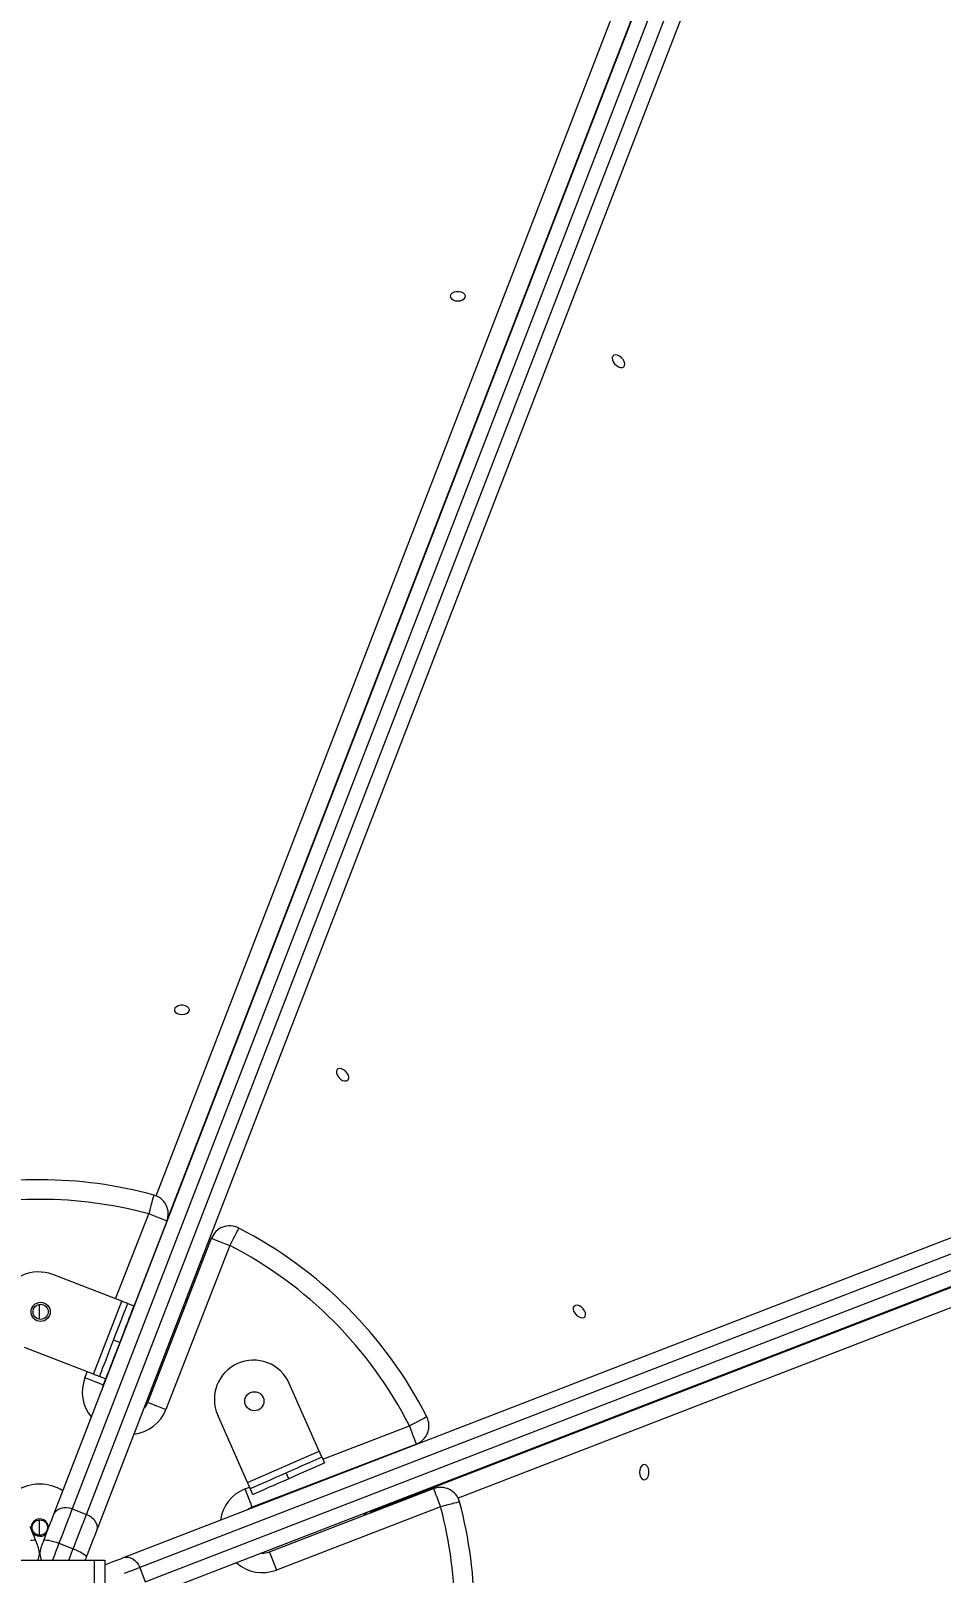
# Model space of a CAD drawing. Header units: millimetres. Extents: x -6332 to 8932, y -6739 to 7096.
# Drawn here: x -1850 to -1432, y 409 to 1119 of the extents above; entities that cross this region are included whole.
import ezdxf

# ---------------------------------------------------------------- set-up
doc = ezdxf.new("R2010")
doc.units = ezdxf.units.MM
for name, color, linetype in [('DIKOM_ОБЪЕКТ', 7, 'Continuous'), ('DIKOM_РАЗМЕР_ЗОНА', 7, 'Continuous'), ('DIKOM_РАЗМЕР_ОБЪЕКТА', 7, 'Continuous')]:
    doc.layers.add(name, color=color, linetype=linetype)
doc.styles.add('style1', font='arial.ttf', dxfattribs={"width": 0.8})
doc.dimstyles.new('1-50', dxfattribs={"dimtxt": 300, "dimasz": 200, "dimexe": 100, "dimexo": 0, "dimgap": 100, "dimtad": 1, "dimtxsty": 'style1', "dimcen": 200, "dimclrd": 7, "dimclre": 7, "dimclrt": 7, "dimadec": 1, "dimazin": 2, "dimtfac": 1, "dimtmove": 0, "dimatfit": 2, "dimfxl": 0, "dimlwd": 25, "dimlwe": 18, "dimarcsym": 0})

# ---------------------------------------------------------------- blocks, each defined once
blk = doc.blocks.new('*D9')
at = {"layer": 'Defpoints', "color": 0, "transparency": 16777216}
for p in [(777.17, 5593.97), (-4228.73, -3389.78), (7301.72, -3389.78)]:
    blk.add_point(p, dxfattribs=at)
at = {"layer": 'DIKOM_РАЗМЕР_ОБЪЕКТА', "color": 7, "lineweight": 18, "transparency": 16777216}
for p, q in [((777.17, 5593.97), (7401.72, 5593.97)), ((-4228.73, -3389.78), (7401.72, -3389.78))]:
    blk.add_line(p, q, dxfattribs=at)
at = {"layer": 'DIKOM_РАЗМЕР_ОБЪЕКТА', "color": 7, "lineweight": 25, "transparency": 16777216}
blk.add_line((7301.72, 5393.97), (7301.72, -3189.78), dxfattribs=at)
at = {"layer": 'DIKOM_РАЗМЕР_ОБЪЕКТА', "color": 7, "transparency": 16777216}
for points in [[(7268.39, 5393.97), (7335.06, 5393.97), (7301.72, 5593.97)], [(7268.39, -3189.78), (7335.06, -3189.78), (7301.72, -3389.78)]]:
    blk.add_solid(points, dxfattribs=at)
at = {"layer": 'DIKOM_РАЗМЕР_ОБЪЕКТА', "color": 7, "transparency": 16777216, "insert": (7048.55, 1153.71), "char_height": 300, "attachment_point": 5, "rotation": 90, "style": 'style1'}
blk.add_mtext('9000', dxfattribs=at)
blk = doc.blocks.new('*D10')
at = {"layer": 'Defpoints', "color": 0, "transparency": 16777216}
for p in [(4034.78, 3636.59), (-4490.85, -1960.46), (4034.78, -5533.39)]:
    blk.add_point(p, dxfattribs=at)
at = {"layer": 'DIKOM_РАЗМЕР_ОБЪЕКТА', "color": 7, "lineweight": 18, "transparency": 16777216}
for p, q in [((4034.78, 3636.59), (4034.78, -5633.39)), ((-4490.85, -1960.46), (-4490.85, -5633.39))]:
    blk.add_line(p, q, dxfattribs=at)
at = {"layer": 'DIKOM_РАЗМЕР_ОБЪЕКТА', "color": 7, "lineweight": 25, "transparency": 16777216}
blk.add_line((-4290.85, -5533.39), (3834.78, -5533.39), dxfattribs=at)
at = {"layer": 'DIKOM_РАЗМЕР_ОБЪЕКТА', "color": 7, "transparency": 16777216}
for points in [[(-4290.85, -5500.05), (-4290.85, -5566.72), (-4490.85, -5533.39)], [(3834.78, -5500.05), (3834.78, -5566.72), (4034.78, -5533.39)]]:
    blk.add_solid(points, dxfattribs=at)
at = {"layer": 'DIKOM_РАЗМЕР_ОБЪЕКТА', "color": 7, "transparency": 16777216, "insert": (308.03, -5280.21), "char_height": 300, "attachment_point": 5, "style": 'style1'}
blk.add_mtext('8500', dxfattribs=at)
blk = doc.blocks.new('*D11')
at = {"layer": 'Defpoints', "color": 0, "transparency": 16777216}
for p in [(1114.35, 7096.35), (-4349.59, -4627.34), (8831.76, -4627.34)]:
    blk.add_point(p, dxfattribs=at)
at = {"layer": 'DIKOM_РАЗМЕР_ЗОНА', "color": 7, "lineweight": 18, "transparency": 16777216}
for p, q in [((1114.35, 7096.35), (8931.76, 7096.35)), ((-4349.59, -4627.34), (8931.76, -4627.34))]:
    blk.add_line(p, q, dxfattribs=at)
at = {"layer": 'DIKOM_РАЗМЕР_ЗОНА', "color": 7, "lineweight": 25, "transparency": 16777216}
blk.add_line((8831.76, 6896.35), (8831.76, -4427.34), dxfattribs=at)
at = {"layer": 'DIKOM_РАЗМЕР_ЗОНА', "color": 7, "transparency": 16777216}
for points in [[(8798.42, 6896.35), (8865.09, 6896.35), (8831.76, 7096.35)], [(8798.42, -4427.34), (8865.09, -4427.34), (8831.76, -4627.34)]]:
    blk.add_solid(points, dxfattribs=at)
at = {"layer": 'DIKOM_РАЗМЕР_ЗОНА', "color": 7, "transparency": 16777216, "insert": (8578.59, 1308.2), "char_height": 300, "attachment_point": 5, "rotation": 90, "style": 'style1'}
blk.add_mtext('11750', dxfattribs=at)
blk = doc.blocks.new('*D12')
at = {"layer": 'Defpoints', "color": 0, "transparency": 16777216}
for p in [(6134.38, 3354.85), (-6332, -2644.93), (6134.38, -6639)]:
    blk.add_point(p, dxfattribs=at)
at = {"layer": 'DIKOM_РАЗМЕР_ЗОНА', "color": 7, "lineweight": 18, "transparency": 16777216}
for p, q in [((6134.38, 3354.85), (6134.38, -6739)), ((-6332, -2644.93), (-6332, -6739))]:
    blk.add_line(p, q, dxfattribs=at)
at = {"layer": 'DIKOM_РАЗМЕР_ЗОНА', "color": 7, "lineweight": 25, "transparency": 16777216}
blk.add_line((-6132, -6639), (5934.38, -6639), dxfattribs=at)
at = {"layer": 'DIKOM_РАЗМЕР_ЗОНА', "color": 7, "transparency": 16777216}
for points in [[(-6132, -6605.67), (-6132, -6672.33), (-6332, -6639)], [(5934.38, -6605.67), (5934.38, -6672.33), (6134.38, -6639)]]:
    blk.add_solid(points, dxfattribs=at)
at = {"layer": 'DIKOM_РАЗМЕР_ЗОНА', "color": 7, "transparency": 16777216, "insert": (-98.81, -6385.83), "char_height": 300, "attachment_point": 5, "style": 'style1'}
blk.add_mtext('12500', dxfattribs=at)

msp = doc.modelspace()

# ---------------------------------------------------------------- linework, layer by layer
at = {"layer": 'DIKOM_ОБЪЕКТ', "color": 7, "linetype": 'Continuous', "lineweight": 15}
for p, q in [((-1792.757, 582.712), (-1481.193, 1388.641)), ((-1474.382, 1382.123), (-1787.341, 572.584)), ((-1470.846, 1371.065), (-1831.289, 438.7)), ((-1839.752, 436.222), (-1479.309, 1368.588)), ((-1824.76, 436.175), (-1464.317, 1368.541)), ((-1459.722, 1361.015), (-1820.165, 428.65)), ((-1657.162, 997.372), (-1657.445, 996.686)), ((-1657.445, 996.686), (-1657.35, 995.982)), ((-1657.35, 995.982), (-1656.887, 995.335)), ((-1656.532, 997.963), (-1657.162, 997.372)), ((-1656.887, 995.335), (-1656.107, 994.815)), ((-1655.623, 998.397), (-1656.532, 997.963)), ((-1656.107, 994.815), (-1655.093, 994.479)), ((-1654.533, 998.627), (-1655.623, 998.397)), ((-1655.093, 994.479), (-1653.957, 994.362)), ((-1653.381, 998.627), (-1654.533, 998.627)), ((-1653.957, 994.362), (-1652.821, 994.479)), ((-1652.291, 998.397), (-1653.381, 998.627)), ((-1652.821, 994.479), (-1651.807, 994.815)), ((-1651.382, 997.963), (-1652.291, 998.397)), ((-1651.807, 994.815), (-1651.027, 995.335)), ((-1650.752, 997.372), (-1651.382, 997.963)), ((-1651.027, 995.335), (-1650.564, 995.982)), ((-1650.469, 996.686), (-1650.752, 997.372)), ((-1650.564, 995.982), (-1650.469, 996.686)), ((-1582.69, 968.914), (-1582.924, 968.204)), ((-1582.924, 968.204), (-1582.845, 967.326)), ((-1582.845, 967.326), (-1582.462, 966.375)), ((-1582.169, 969.379), (-1582.69, 968.914)), ((-1582.462, 966.375), (-1581.817, 965.456)), ((-1581.417, 969.55), (-1582.169, 969.379)), ((-1581.817, 965.456), (-1580.979, 964.666)), ((-1580.516, 969.407), (-1581.417, 969.55)), ((-1579.564, 968.966), (-1580.516, 969.407)), ((-1578.663, 968.275), (-1579.564, 968.966)), ((-1577.911, 967.408), (-1578.663, 968.275)), ((-1577.39, 966.46), (-1577.911, 967.408)), ((-1577.156, 965.533), (-1577.39, 966.46)), ((-1577.235, 964.728), (-1577.156, 965.533)), ((-1580.979, 964.666), (-1580.04, 964.092)), ((-1580.04, 964.092), (-1579.1, 963.796)), ((-1579.1, 963.796), (-1578.263, 963.81)), ((-1578.263, 963.81), (-1577.617, 964.132)), ((-1577.617, 964.132), (-1577.235, 964.728)), ((-1807.767, 416.252), (-875.402, 776.695)), ((-867.876, 772.1), (-1800.241, 411.656)), ((-1797.717, 405.128), (-865.352, 765.571)), ((-1691.576, 438.351), (-854.295, 762.035)), ((-867.829, 757.108), (-1800.195, 396.665)), ((-847.775, 755.224), (-1653.809, 443.62)), ((-1784.065, 669.108), (-1784.348, 668.424)), ((-1784.348, 668.424), (-1784.253, 667.719)), ((-1784.253, 667.719), (-1783.79, 667.072)), ((-1783.435, 669.7), (-1784.065, 669.108)), ((-1783.79, 667.072), (-1783.01, 666.552)), ((-1782.526, 670.134), (-1783.435, 669.7)), ((-1781.436, 670.364), (-1782.526, 670.134)), ((-1780.284, 670.364), (-1781.436, 670.364)), ((-1779.194, 670.134), (-1780.284, 670.364)), ((-1778.285, 669.7), (-1779.194, 670.134)), ((-1778.71, 666.552), (-1777.93, 667.072)), ((-1777.655, 669.108), (-1778.285, 669.7)), ((-1777.93, 667.072), (-1777.467, 667.719)), ((-1777.372, 668.424), (-1777.655, 669.108)), ((-1777.467, 667.719), (-1777.372, 668.424)), ((-1783.01, 666.552), (-1781.996, 666.215)), ((-1781.996, 666.215), (-1780.86, 666.099)), ((-1780.86, 666.099), (-1779.724, 666.215)), ((-1779.724, 666.215), (-1778.71, 666.552)), ((-1709.593, 640.651), (-1709.827, 639.941)), ((-1709.827, 639.941), (-1709.748, 639.063)), ((-1709.748, 639.063), (-1709.365, 638.113)), ((-1709.072, 641.117), (-1709.593, 640.651)), ((-1708.32, 641.287), (-1709.072, 641.117)), ((-1707.419, 641.144), (-1708.32, 641.287)), ((-1706.467, 640.703), (-1707.419, 641.144)), ((-1705.566, 640.012), (-1706.467, 640.703)), ((-1704.814, 639.145), (-1705.566, 640.012)), ((-1704.293, 638.197), (-1704.814, 639.145)), ((-1709.365, 638.113), (-1708.72, 637.193)), ((-1708.72, 637.193), (-1707.882, 636.403)), ((-1707.882, 636.403), (-1706.943, 635.829)), ((-1706.943, 635.829), (-1706.003, 635.533)), ((-1706.003, 635.533), (-1705.166, 635.547)), ((-1705.166, 635.547), (-1704.521, 635.869)), ((-1704.521, 635.869), (-1704.138, 636.465)), ((-1704.059, 637.27), (-1704.293, 638.197)), ((-1704.138, 636.465), (-1704.059, 637.27)), ((-1793.976, 582.403), (-1794.195, 581.6)), ((-1793.842, 582.897), (-1793.976, 582.403)), ((-1793.796, 583.064), (-1793.842, 582.897)), ((-1795.699, 576.074), (-1796.16, 574.38)), ((-1795.256, 577.703), (-1795.699, 576.074)), ((-1794.847, 579.205), (-1795.256, 577.703)), ((-1794.489, 580.521), (-1794.847, 579.205)), ((-1794.195, 581.6), (-1794.489, 580.521)), ((-1811.356, 535.283), (-1796.16, 574.38)), ((-1787.772, 571.12), (-1809.494, 515.228)), ((-1794.524, 573.744), (-1796.16, 574.38)), ((-1792.95, 573.133), (-1794.524, 573.744)), ((-1791.5, 572.568), (-1792.95, 573.133)), ((-1790.229, 572.074), (-1791.5, 572.568)), ((-1789.185, 571.669), (-1790.229, 572.074)), ((-1788.41, 571.368), (-1789.185, 571.669)), ((-1787.933, 571.182), (-1788.41, 571.368)), ((-1787.772, 571.12), (-1787.933, 571.182)), ((-1754.836, 567.737), (-1755.07, 567.282)), ((-1754.756, 567.891), (-1754.836, 567.737)), ((-1796.591, 487.698), (-1767.266, 563.15)), ((-1767.266, 563.15), (-1767.105, 563.088)), ((-1767.105, 563.088), (-1766.627, 562.902)), ((-1766.627, 562.902), (-1765.852, 562.601)), ((-1765.852, 562.601), (-1764.809, 562.195)), ((-1764.809, 562.195), (-1763.538, 561.701)), ((-1763.538, 561.701), (-1762.087, 561.137)), ((-1762.087, 561.137), (-1760.514, 560.525)), ((-1760.514, 560.525), (-1758.877, 559.889)), ((-1758.073, 561.451), (-1758.877, 559.889)), ((-1757.3, 562.952), (-1758.073, 561.451)), ((-1756.588, 564.335), (-1757.3, 562.952)), ((-1755.963, 565.548), (-1756.588, 564.335)), ((-1755.451, 566.542), (-1755.963, 565.548)), ((-1755.07, 567.282), (-1755.451, 566.542)), ((-1758.877, 559.889), (-1788.202, 484.438)), ((-1808.588, 534.213), (-1840.3, 546.473)), ((-1798.766, 542.832), (-1798.586, 543.078)), ((-1798.586, 543.078), (-1798.066, 544.051)), ((-1798.066, 544.632), (-1798.066, 544.051)), ((-1846.33, 525.855), (-1846.33, 532.791)), ((-1821.569, 500.635), (-1808.588, 534.213)), ((-1808.042, 534.002), (-1808.588, 534.213)), ((-1807.517, 533.799), (-1808.042, 534.002)), ((-1807.033, 533.612), (-1807.517, 533.799)), ((-1806.609, 533.448), (-1807.033, 533.612)), ((-1806.261, 533.314), (-1806.609, 533.448)), ((-1806.376, 531.614), (-1806.052, 532.451)), ((-1806.003, 533.214), (-1806.261, 533.314)), ((-1806.052, 532.451), (-1805.856, 532.96)), ((-1805.843, 533.152), (-1806.003, 533.214)), ((-1805.856, 532.96), (-1805.79, 533.131)), ((-1805.79, 533.131), (-1805.843, 533.152)), ((-1805.79, 533.131), (-1802.991, 532.05)), ((-1599.801, 532.321), (-1600.446, 531.998)), ((-1598.963, 532.335), (-1599.801, 532.321)), ((-1598.023, 532.039), (-1598.963, 532.335)), ((-1809.584, 523.317), (-1808.771, 525.419)), ((-1808.771, 525.419), (-1808.03, 527.337)), ((-1808.03, 527.337), (-1807.375, 529.03)), ((-1807.375, 529.03), (-1806.82, 530.466)), ((-1806.82, 530.466), (-1806.376, 531.614)), ((-1805.232, 526.255), (-1805.973, 524.337)), ((-1804.577, 527.949), (-1805.232, 526.255)), ((-1804.022, 529.384), (-1804.577, 527.949)), ((-1803.578, 530.532), (-1804.022, 529.384)), ((-1803.254, 531.37), (-1803.578, 530.532)), ((-1803.057, 531.879), (-1803.254, 531.37)), ((-1802.991, 532.05), (-1803.057, 531.879)), ((-1600.828, 531.402), (-1600.907, 530.597)), ((-1600.907, 530.597), (-1600.673, 529.671)), ((-1600.446, 531.998), (-1600.828, 531.402)), ((-1600.673, 529.671), (-1600.152, 528.723)), ((-1600.152, 528.723), (-1599.4, 527.856)), ((-1599.4, 527.856), (-1598.5, 527.164)), ((-1598.5, 527.164), (-1597.547, 526.723)), ((-1597.084, 531.465), (-1598.023, 532.039)), ((-1597.547, 526.723), (-1596.646, 526.581)), ((-1596.246, 530.675), (-1597.084, 531.465)), ((-1596.646, 526.581), (-1595.894, 526.751)), ((-1595.601, 529.755), (-1596.246, 530.675)), ((-1595.894, 526.751), (-1595.373, 527.217)), ((-1595.218, 528.805), (-1595.601, 529.755)), ((-1595.373, 527.217), (-1595.14, 527.927)), ((-1595.14, 527.927), (-1595.218, 528.805)), ((-1812.28, 516.342), (-1811.356, 518.732)), ((-1811.356, 518.732), (-1810.451, 521.072)), ((-1810.451, 521.072), (-1809.584, 523.317)), ((-1807.653, 519.99), (-1808.558, 517.65)), ((-1806.786, 522.235), (-1807.653, 519.99)), ((-1805.973, 524.337), (-1806.786, 522.235)), ((-1821.569, 500.635), (-1853.281, 512.895)), ((-1814.976, 509.368), (-1814.109, 511.612)), ((-1814.109, 511.612), (-1813.204, 513.953)), ((-1813.204, 513.953), (-1812.28, 516.342)), ((-1809.482, 515.26), (-1812.28, 516.342)), ((-1810.406, 512.871), (-1811.31, 510.531)), ((-1809.482, 515.26), (-1810.406, 512.871)), ((-1808.558, 517.65), (-1809.482, 515.26)), ((-1817.185, 503.654), (-1816.53, 505.348)), ((-1816.53, 505.348), (-1815.789, 507.265)), ((-1815.789, 507.265), (-1814.976, 509.368)), ((-1813.732, 504.266), (-1814.387, 502.572)), ((-1812.991, 506.184), (-1813.732, 504.266)), ((-1812.178, 508.286), (-1812.991, 506.184)), ((-1811.31, 510.531), (-1812.178, 508.286)), ((-1825.485, 498.929), (-1824.397, 501.728)), ((-1823.849, 498.292), (-1825.485, 498.929)), ((-1822.275, 497.681), (-1823.849, 498.292)), ((-1820.825, 497.117), (-1822.275, 497.681)), ((-1821.023, 500.424), (-1821.569, 500.635)), ((-1820.498, 500.221), (-1821.023, 500.424)), ((-1819.554, 496.623), (-1820.825, 497.117)), ((-1820.014, 500.034), (-1820.498, 500.221)), ((-1819.59, 499.87), (-1820.014, 500.034)), ((-1819.242, 499.735), (-1819.59, 499.87)), ((-1818.984, 499.635), (-1819.242, 499.735)), ((-1818.824, 499.574), (-1818.984, 499.635)), ((-1818.77, 499.553), (-1818.824, 499.574)), ((-1818.77, 499.553), (-1818.704, 499.724)), ((-1815.972, 498.471), (-1818.77, 499.553)), ((-1818.704, 499.724), (-1818.508, 500.233)), ((-1818.508, 500.233), (-1818.184, 501.071)), ((-1818.184, 501.071), (-1817.74, 502.218)), ((-1817.74, 502.218), (-1817.185, 503.654)), ((-1816.002, 498.483), (-1817.097, 495.668)), ((-1815.906, 498.642), (-1815.972, 498.471)), ((-1815.709, 499.151), (-1815.906, 498.642)), ((-1815.386, 499.989), (-1815.709, 499.151)), ((-1814.942, 501.137), (-1815.386, 499.989)), ((-1814.387, 502.572), (-1814.942, 501.137)), ((-1818.51, 496.217), (-1819.554, 496.623)), ((-1817.735, 495.916), (-1818.51, 496.217)), ((-1817.258, 495.731), (-1817.735, 495.916)), ((-1817.571, 493.969), (-1817.655, 493.381)), ((-1817.097, 495.668), (-1817.571, 493.969)), ((-1817.097, 495.668), (-1817.258, 495.731)), ((-1717.73, 465.311), (-1731.485, 496.405)), ((-1796.591, 487.698), (-1796.43, 487.636)), ((-1796.43, 487.636), (-1795.952, 487.45)), ((-1795.952, 487.45), (-1795.177, 487.149)), ((-1795.177, 487.149), (-1794.134, 486.743)), ((-1794.134, 486.743), (-1792.863, 486.249)), ((-1792.863, 486.249), (-1791.412, 485.686)), ((-1791.412, 485.686), (-1789.839, 485.074)), ((-1789.839, 485.074), (-1788.202, 484.438)), ((-1750.652, 450.748), (-1764.407, 481.841)), ((-1716.086, 461.597), (-1676.214, 476.928)), ((-1674.65, 477.726), (-1676.214, 476.928)), ((-1675.584, 475.289), (-1676.214, 476.928)), ((-1673.146, 478.494), (-1674.65, 477.726)), ((-1671.76, 479.201), (-1673.146, 478.494)), ((-1670.546, 479.822), (-1671.76, 479.201)), ((-1669.549, 480.331), (-1670.546, 479.822)), ((-1668.808, 480.709), (-1669.549, 480.331)), ((-1668.352, 480.941), (-1668.808, 480.709)), ((-1668.198, 481.02), (-1668.352, 480.941)), ((-1672.984, 468.528), (-1748.54, 439.474)), ((-1674.978, 473.713), (-1675.584, 475.289)), ((-1674.419, 472.261), (-1674.978, 473.713)), ((-1673.93, 470.988), (-1674.419, 472.261)), ((-1673.528, 469.944), (-1673.93, 470.988)), ((-1673.229, 469.167), (-1673.528, 469.944)), ((-1673.046, 468.689), (-1673.229, 469.167)), ((-1672.984, 468.528), (-1673.046, 468.689)), ((-1750.652, 450.748), (-1717.73, 465.311)), ((-1720.537, 460.79), (-1719.129, 461.412)), ((-1719.129, 461.412), (-1718.003, 461.91)), ((-1718.003, 461.91), (-1717.183, 462.273)), ((-1717.493, 464.776), (-1717.73, 465.311)), ((-1717.265, 464.262), (-1717.493, 464.776)), ((-1717.055, 463.787), (-1717.265, 464.262)), ((-1717.183, 462.273), (-1716.683, 462.494)), ((-1716.871, 463.371), (-1717.055, 463.787)), ((-1716.72, 463.031), (-1716.871, 463.371)), ((-1716.608, 462.777), (-1716.72, 463.031)), ((-1716.683, 462.494), (-1716.516, 462.568)), ((-1716.539, 462.621), (-1716.608, 462.777)), ((-1716.516, 462.568), (-1716.539, 462.621)), ((-1716.516, 462.568), (-1715.302, 459.825)), ((-1737.615, 453.234), (-1735.32, 454.249)), ((-1735.32, 454.249), (-1732.977, 455.286)), ((-1732.977, 455.286), (-1730.634, 456.322)), ((-1731.763, 452.542), (-1732.977, 455.286)), ((-1730.634, 456.322), (-1728.339, 457.337)), ((-1727.126, 454.594), (-1729.421, 453.579)), ((-1728.339, 457.337), (-1726.139, 458.311)), ((-1724.925, 455.567), (-1727.126, 454.594)), ((-1726.139, 458.311), (-1724.077, 459.223)), ((-1722.864, 456.479), (-1724.925, 455.567)), ((-1724.077, 459.223), (-1722.197, 460.054)), ((-1720.984, 457.311), (-1722.864, 456.479)), ((-1722.197, 460.054), (-1720.537, 460.79)), ((-1719.323, 458.046), (-1720.984, 457.311)), ((-1717.915, 458.669), (-1719.323, 458.046)), ((-1716.79, 459.167), (-1717.915, 458.669)), ((-1715.969, 459.53), (-1716.79, 459.167)), ((-1715.47, 459.75), (-1715.969, 459.53)), ((-1715.302, 459.825), (-1715.47, 459.75)), ((-1704.691, 456.335), (-1703.973, 456.378)), ((-1701.537, 457.548), (-1701.198, 457.586)), ((-1701.198, 457.586), (-1700.149, 457.856)), ((-1699.782, 458.223), (-1700.149, 457.856)), ((-1570.201, 456.694), (-1570.318, 455.557)), ((-1570.318, 455.557), (-1570.201, 454.42)), ((-1569.865, 457.706), (-1570.201, 456.694)), ((-1570.201, 454.42), (-1569.865, 453.407)), ((-1569.345, 458.487), (-1569.865, 457.706)), ((-1568.698, 458.95), (-1569.345, 458.487)), ((-1567.993, 459.044), (-1568.698, 458.95)), ((-1567.308, 458.762), (-1567.993, 459.044)), ((-1566.717, 458.132), (-1567.308, 458.762)), ((-1566.283, 457.223), (-1566.717, 458.132)), ((-1566.053, 456.133), (-1566.283, 457.223)), ((-1566.283, 453.891), (-1566.053, 454.981)), ((-1566.053, 454.981), (-1566.053, 456.133)), ((-1751.77, 447.875), (-1749.729, 448.66)), ((-1751.14, 446.236), (-1751.77, 447.875)), ((-1750.415, 450.212), (-1750.652, 450.748)), ((-1750.187, 449.698), (-1750.415, 450.212)), ((-1749.978, 449.223), (-1750.187, 449.698)), ((-1749.794, 448.807), (-1749.978, 449.223)), ((-1749.643, 448.466), (-1749.794, 448.807)), ((-1749.531, 448.213), (-1749.643, 448.466)), ((-1749.461, 448.056), (-1749.531, 448.213)), ((-1749.438, 448.004), (-1749.461, 448.056)), ((-1749.438, 448.004), (-1749.271, 448.078)), ((-1748.224, 445.26), (-1749.438, 448.004)), ((-1749.271, 448.078), (-1748.771, 448.298)), ((-1748.771, 448.298), (-1747.951, 448.662)), ((-1747.951, 448.662), (-1746.825, 449.16)), ((-1746.825, 449.16), (-1745.418, 449.782)), ((-1744.204, 447.039), (-1745.611, 446.416)), ((-1745.418, 449.782), (-1743.757, 450.517)), ((-1742.543, 447.773), (-1744.204, 447.039)), ((-1743.757, 450.517), (-1741.877, 451.348)), ((-1740.663, 448.606), (-1742.543, 447.773)), ((-1741.877, 451.348), (-1739.815, 452.261)), ((-1738.602, 449.517), (-1740.663, 448.606)), ((-1740.644, 418.941), (-1665.088, 447.993)), ((-1739.815, 452.261), (-1737.615, 453.234)), ((-1736.401, 450.491), (-1738.602, 449.517)), ((-1734.106, 451.506), (-1736.401, 450.491)), ((-1731.763, 452.542), (-1734.106, 451.506)), ((-1729.421, 453.579), (-1731.763, 452.542)), ((-1665.088, 447.993), (-1665.026, 447.832)), ((-1665.026, 447.832), (-1664.842, 447.354)), ((-1664.842, 447.354), (-1664.543, 446.578)), ((-1569.865, 453.407), (-1569.345, 452.627)), ((-1569.345, 452.627), (-1568.698, 452.164)), ((-1568.698, 452.164), (-1567.993, 452.068)), ((-1567.993, 452.068), (-1567.308, 452.352)), ((-1567.308, 452.352), (-1566.717, 452.982)), ((-1566.717, 452.982), (-1566.283, 453.891)), ((-1750.534, 444.66), (-1751.14, 446.236)), ((-1749.976, 443.208), (-1750.534, 444.66)), ((-1749.486, 441.935), (-1749.976, 443.208)), ((-1749.085, 440.89), (-1749.486, 441.935)), ((-1748.786, 440.114), (-1749.085, 440.89)), ((-1748.602, 439.636), (-1748.786, 440.114)), ((-1748.057, 445.334), (-1748.224, 445.26)), ((-1747.558, 445.555), (-1748.057, 445.334)), ((-1746.737, 445.918), (-1747.558, 445.555)), ((-1745.611, 446.416), (-1746.737, 445.918)), ((-1664.543, 446.578), (-1664.142, 445.533)), ((-1664.142, 445.533), (-1663.652, 444.26)), ((-1663.652, 444.26), (-1663.094, 442.808)), ((-1663.094, 442.808), (-1662.488, 441.232)), ((-1662.488, 441.232), (-1661.858, 439.593)), ((-1660.162, 440.048), (-1661.858, 439.593)), ((-1658.531, 440.486), (-1660.162, 440.048)), ((-1657.028, 440.889), (-1658.531, 440.486)), ((-1655.711, 441.242), (-1657.028, 440.889)), ((-1654.63, 441.533), (-1655.711, 441.242)), ((-1653.827, 441.749), (-1654.63, 441.533)), ((-1653.332, 441.881), (-1653.827, 441.749)), ((-1653.165, 441.926), (-1653.332, 441.881)), ((-1846.33, 426.587), (-1846.33, 433.586)), ((-1841.281, 432.265), (-1840.733, 433.685)), ((-1840.733, 433.685), (-1840.222, 435.007)), ((-1840.222, 435.007), (-1839.752, 436.222)), ((-1839.752, 436.222), (-1839.249, 437.149)), ((-1839.249, 437.149), (-1838.515, 437.943)), ((-1838.515, 437.943), (-1837.577, 438.576)), ((-1837.577, 438.576), (-1836.472, 439.019)), ((-1836.472, 439.019), (-1835.243, 439.259)), ((-1835.243, 439.259), (-1833.935, 439.284)), ((-1833.284, 433.539), (-1834.045, 431.572)), ((-1833.935, 439.284), (-1832.6, 439.096)), ((-1832.568, 435.391), (-1833.284, 433.539)), ((-1832.6, 439.096), (-1831.289, 438.7)), ((-1831.902, 437.115), (-1832.568, 435.391)), ((-1831.289, 438.7), (-1831.902, 437.115)), ((-1831.289, 438.7), (-1824.76, 436.175)), ((-1826.755, 431.015), (-1826.039, 432.867)), ((-1826.039, 432.867), (-1825.373, 434.591)), ((-1825.373, 434.591), (-1824.76, 436.175)), ((-1824.76, 436.175), (-1823.524, 435.587)), ((-1823.524, 435.587), (-1822.409, 434.829)), ((-1822.409, 434.829), (-1821.459, 433.93)), ((-1821.459, 433.93), (-1820.71, 432.925)), ((-1820.71, 432.925), (-1820.191, 431.854)), ((-1750.117, 438.683), (-1750.609, 438.349)), ((-1748.54, 439.474), (-1750.117, 438.683)), ((-1748.54, 439.474), (-1748.602, 439.636)), ((-1661.858, 439.593), (-1737.414, 410.54)), ((-1693.409, 437.103), (-1692.55, 437.831)), ((-1692.55, 437.831), (-1691.576, 438.351)), ((-1692.366, 438.351), (-1691.576, 438.351)), ((-1691.576, 438.351), (-1690.495, 438.224)), ((-1850.796, 430.758), (-1850.183, 429.173)), ((-1850.183, 429.173), (-1849.545, 427.522)), ((-1849.545, 427.522), (-1848.885, 425.816)), ((-1848.885, 425.816), (-1848.209, 424.068)), ((-1844.451, 424.068), (-1843.775, 425.816)), ((-1843.775, 425.816), (-1843.116, 427.522)), ((-1843.116, 427.522), (-1842.477, 429.173)), ((-1842.477, 429.173), (-1841.864, 430.758)), ((-1841.864, 430.758), (-1841.281, 432.265)), ((-1835.677, 427.351), (-1836.537, 425.126)), ((-1834.844, 429.504), (-1835.677, 427.351)), ((-1834.045, 431.572), (-1834.844, 429.504)), ((-1829.148, 424.827), (-1828.315, 426.981)), ((-1828.315, 426.981), (-1827.516, 429.049)), ((-1827.516, 429.049), (-1826.755, 431.015)), ((-1821.145, 426.113), (-1821.694, 424.693)), ((-1820.634, 427.435), (-1821.145, 426.113)), ((-1820.165, 428.65), (-1820.634, 427.435)), ((-1820.191, 431.854), (-1819.922, 430.756)), ((-1819.913, 429.674), (-1820.165, 428.65)), ((-1819.922, 430.756), (-1819.913, 429.674)), ((-1850.478, 424.249), (-1849.589, 424.365)), ((-1849.589, 424.365), (-1848.899, 424.374)), ((-1848.899, 424.374), (-1848.433, 424.273)), ((-1848.433, 424.273), (-1848.209, 424.068)), ((-1848.209, 424.068), (-1847.971, 423.451)), ((-1847.971, 423.451), (-1847.734, 422.838)), ((-1847.734, 422.838), (-1847.51, 422.258)), ((-1847.51, 422.258), (-1847.309, 421.739)), ((-1847.309, 421.739), (-1847.142, 421.306)), ((-1847.142, 421.306), (-1847.016, 420.98)), ((-1847.016, 420.98), (-1846.938, 420.779)), ((-1846.938, 420.779), (-1846.912, 420.711)), ((-1845.748, 420.711), (-1845.722, 420.779)), ((-1845.722, 420.779), (-1845.644, 420.98)), ((-1845.644, 420.98), (-1845.518, 421.306)), ((-1845.518, 421.306), (-1845.351, 421.739)), ((-1845.351, 421.739), (-1845.15, 422.258)), ((-1845.15, 422.258), (-1844.926, 422.838)), ((-1844.926, 422.838), (-1844.689, 423.451)), ((-1844.689, 423.451), (-1844.451, 424.068)), ((-1844.451, 424.068), (-1844.227, 424.273)), ((-1844.227, 424.273), (-1843.761, 424.374)), ((-1843.761, 424.374), (-1843.071, 424.365)), ((-1843.071, 424.365), (-1842.183, 424.249)), ((-1842.183, 424.249), (-1841.131, 424.028)), ((-1841.131, 424.028), (-1839.955, 423.713)), ((-1839.955, 423.713), (-1838.702, 423.313)), ((-1838.829, 419.197), (-1839.508, 417.441)), ((-1838.123, 421.022), (-1838.829, 419.197)), ((-1838.702, 423.313), (-1837.418, 422.846)), ((-1837.418, 422.846), (-1838.123, 421.022)), ((-1836.537, 425.126), (-1837.418, 422.846)), ((-1837.418, 422.846), (-1830.889, 420.322)), ((-1831.594, 418.498), (-1830.889, 420.322)), ((-1830.889, 420.322), (-1830.008, 422.602)), ((-1830.889, 420.322), (-1829.625, 419.804)), ((-1830.008, 422.602), (-1829.148, 424.827)), ((-1829.625, 419.804), (-1828.429, 419.256)), ((-1828.429, 419.256), (-1827.347, 418.699)), ((-1827.347, 418.699), (-1826.42, 418.155)), ((-1823.528, 419.95), (-1824.188, 418.243)), ((-1822.89, 421.6), (-1823.528, 419.95)), ((-1822.277, 423.185), (-1822.89, 421.6)), ((-1821.694, 424.693), (-1822.277, 423.185)), ((-1740.644, 418.941), (-1740.582, 418.778)), ((-1740.582, 418.778), (-1740.398, 418.301)), ((-2106.105, 415.554), (-1821.285, 415.042)), ((-1840.133, 415.822), (-1840.422, 415.076)), ((-1839.508, 417.441), (-1840.133, 415.822)), ((-1832.922, 415.063), (-1832.3, 416.673)), ((-1832.3, 416.673), (-1831.594, 418.498)), ((-1826.42, 418.155), (-1825.684, 417.644)), ((-1825.684, 417.644), (-1825.168, 417.186)), ((-1825.339, 415.266), (-1825.423, 415.05)), ((-1825.102, 415.879), (-1825.339, 415.266)), ((-1825.168, 417.186), (-1824.891, 416.798)), ((-1824.864, 416.495), (-1825.102, 415.879)), ((-1824.891, 416.798), (-1824.864, 416.495)), ((-1824.188, 418.243), (-1824.864, 416.495)), ((-1821.285, 415.042), (-1821.312, 400.042)), ((-1821.285, 415.042), (-1820.31, 415.04)), ((-1820.31, 415.04), (-1819.372, 415.038)), ((-1819.372, 415.038), (-1818.507, 415.037)), ((-1818.507, 415.037), (-1817.75, 415.035)), ((-1817.75, 415.035), (-1817.128, 415.034)), ((-1817.128, 415.034), (-1816.666, 415.033)), ((-1816.666, 415.033), (-1816.381, 415.033)), ((-1816.381, 415.033), (-1816.285, 415.032)), ((-1816.285, 415.032), (-1816.312, 400.033)), ((-1816.289, 412.958), (-1814.816, 413.527)), ((-1814.816, 413.527), (-1813.231, 414.14)), ((-1813.231, 414.14), (-1811.724, 414.722)), ((-1811.724, 414.722), (-1810.304, 415.272)), ((-1810.304, 415.272), (-1808.982, 415.783)), ((-1808.982, 415.783), (-1807.767, 416.252)), ((-1807.767, 416.252), (-1806.743, 416.504)), ((-1806.743, 416.504), (-1805.661, 416.495)), ((-1805.661, 416.495), (-1804.563, 416.226)), ((-1804.563, 416.226), (-1803.491, 415.707)), ((-1803.491, 415.707), (-1802.487, 414.958)), ((-1802.487, 414.958), (-1801.588, 414.008)), ((-1800.241, 411.656), (-1801.826, 411.044)), ((-1801.588, 414.008), (-1800.83, 412.893)), ((-1800.83, 412.893), (-1800.241, 411.656)), ((-1800.241, 411.656), (-1797.717, 405.128)), ((-1740.398, 418.301), (-1740.1, 417.524)), ((-1740.1, 417.524), (-1739.698, 416.48)), ((-1739.698, 416.48), (-1739.209, 415.207)), ((-1739.209, 415.207), (-1738.65, 413.755)), ((-1738.65, 413.755), (-1738.044, 412.179)), ((-1738.044, 412.179), (-1737.414, 410.54)), ((-1805.402, 409.661), (-1807.369, 408.901)), ((-1803.55, 410.378), (-1805.402, 409.661)), ((-1801.826, 411.044), (-1803.55, 410.378))]:
    msp.add_line(p, q, dxfattribs=at)
for centre, radius in [((-1845.858, 529.323), 4.4), ((-1845.858, 529.323), 3.5), ((-1747.541, 488.208), 4.4), ((-1846.258, 430.087), 3.5)]:
    msp.add_circle(centre, radius, dxfattribs=at)
for centre, radius, start, end in [((-1846.33, 390.087), 200, 74.771489, 105.022315), ((-1796.16, 574.38), 9, 338.760913, 74.771489), ((-1846.33, 390.087), 191, 74.771489, 105.022315), ((-1758.877, 559.89), 9, 62.750337, 158.760913), ((-1846.33, 390.087), 200, 27.043467, 62.750337), ((-1846.33, 390.087), 191, 27.043467, 62.750337), ((-1846.791, 529.684), 18, 68.864011, 158.864011), ((-1773.001, 534.319), 5.891, 160.685686, 188.827014), ((-1747.946, 489.123), 18, 113.864011, 203.864011), ((-1747.946, 489.123), 18, 23.864011, 113.864011), ((-1808.708, 492.408), 18, 158.760913, 219.974718), ((-1804.98, 490.959), 18, 276.336718, 338.760913), ((-1804.98, 490.959), 9, 316.180939, 338.760913), ((-1676.214, 476.928), 9, 291.032891, 27.043467), ((-1846.258, 430.087), 20, 57.747331, 122.644941), ((-1745.31, 431.074), 18, 111.032891, 172.246696), ((-1661.858, 439.593), 9, 15.022315, 111.032891), ((-1846.33, 390.087), 200, 344.771489, 15.022315), ((-1846.258, 430.087), 4, 354.276357, 197.169894), ((-1690.138, 433.088), 5.714, 112.940388, 141.573767), ((-1846.33, 390.087), 191, 344.771489, 15.022315), ((-1846.258, 430.087), 4, 205.102084, 269.896902), ((-1846.258, 430.087), 4, 269.896902, 323.451665), ((-1853.441, 418.187), 7, 333.726782, 21.135989), ((-1839.219, 418.187), 7, 158.864011, 206.300641), ((-1743.874, 427.341), 9, 268.452917, 291.032891), ((-1743.874, 427.341), 18, 228.608696, 291.032891)]:
    msp.add_arc(centre, radius, start, end, dxfattribs=at)
for points, knots in [([(-1799.825, 540.106), (-1799.68, 540.246), (-1799.521, 540.399), (-1799.409, 540.586), (-1799.4, 540.601)], [0, 0, 0, 0, 0.918147, 1, 1, 1, 1]), ([(-1780.04, 532.442), (-1780.065, 532.233), (-1780.15, 531.547), (-1780.063, 530.859), (-1780.002, 530.381)], [0, 0, 0, 0, 0.3050359, 1, 1, 1, 1]), ([(-1695.723, 437.053), (-1695.985, 436.872), (-1696.584, 436.457), (-1697.061, 435.906), (-1697.329, 435.596)], [0, 0, 0, 0, 0.4367708, 1, 1, 1, 1])]:
    msp.add_open_spline(points, degree=3, knots=knots, dxfattribs=at)

# ---------------------------------------------------------------- dimensions: what is measured, and where the dimension line sits
at = {"layer": 'DIKOM_РАЗМЕР_ЗОНА'}
dim = msp.add_linear_dim(base=(8831.757, -4627.344), p1=(1114.346, 7096.351), p2=(-4349.589, -4627.344), angle=90, text='11750', dimstyle='1-50', dxfattribs=at)
dim.commit()
dim.dimension.update_dxf_attribs({"geometry": '*D11', "text_midpoint": (8831.757, 1308.196), "dimtype": 160})
dim = msp.add_linear_dim(base=(6134.379, -6639), p1=(-6332, -2644.933), p2=(6134.379, 3354.853), text='12500', dimstyle='1-50', dxfattribs=at)
dim.commit()
dim.dimension.update_dxf_attribs({"geometry": '*D12', "text_midpoint": (-98.81, -6639), "dimtype": 160})
at = {"layer": 'DIKOM_РАЗМЕР_ОБЪЕКТА'}
dim = msp.add_linear_dim(base=(7301.722, -3389.779), p1=(777.17, 5593.968), p2=(-4228.728, -3389.779), angle=90, text='9000', dimstyle='1-50', dxfattribs=at)
dim.commit()
dim.dimension.update_dxf_attribs({"geometry": '*D9', "text_midpoint": (7301.722, 1153.714), "dimtype": 160})
dim = msp.add_linear_dim(base=(4034.777, -5533.386), p1=(-4490.848, -1960.464), p2=(4034.777, 3636.587), text='8500', dimstyle='1-50', dxfattribs=at)
dim.commit()
dim.dimension.update_dxf_attribs({"geometry": '*D10', "text_midpoint": (308.034, -5533.386), "dimtype": 160})

doc.saveas('drawing.dxf')
